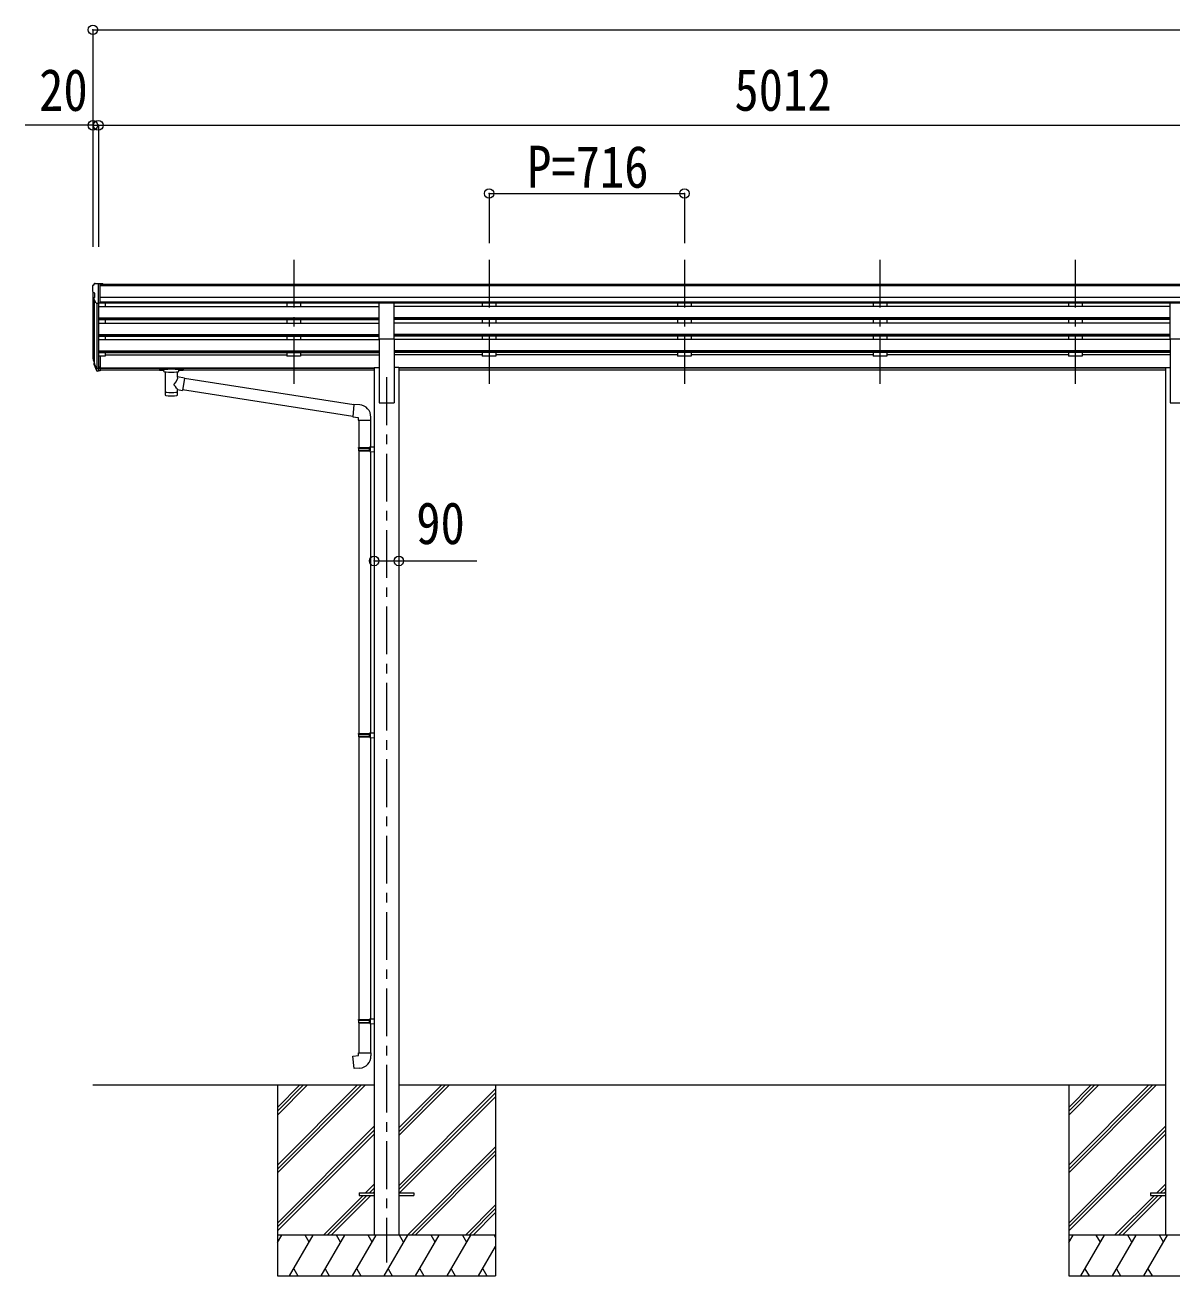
# Model space of a CAD drawing. Units: millimetres at full size, sheet at 1:35; some dimension numbers follow another scale. Extents: x -9837 to 9837, y -6790 to 6790.
# Drawn here: x -2474 to 1729, y -4436 to 149 of the extents above; entities that cross this region are included whole.
import ezdxf
from ezdxf.enums import TextEntityAlignment as Align

# ---------------------------------------------------------------- set-up
doc = ezdxf.new("R2010")
doc.units = ezdxf.units.MM
doc.header["$LTSCALE"] = 35
doc.header["$PDMODE"] = 32
doc.header["$PDSIZE"] = 35
doc.linetypes.add('CHAIN1', pattern=[8, 5, -1, 1, -1])
for name, color, linetype, lineweight in [('0-0_0', 7, 'Continuous', 9), ('0-1_本体', 5, 'CHAIN1', 9), ('0-3_ELV2', 4, 'Continuous', 9), ('0-6_OTH_LINE', 6, 'Continuous', 9), ('0-9_OUTLINE', 7, 'Continuous', 9)]:
    doc.layers.add(name, color=color, linetype=linetype, lineweight=lineweight)
doc.styles.add('ＭＳ ゴシック', font='')
doc.styles.get('ＭＳ ゴシック').set_extended_font_data('MS Gothic')

msp = doc.modelspace()

# ---------------------------------------------------------------- linework, layer by layer
at = {"layer": '0-0_0'}
for p, q in [((-2225.46, -3736.01), (-1194.66, -3736.01)), ((-1549.46, -3736.01), (-1549.46, -4436.01)), ((-1549.46, -4030.18), (-1255.28, -3736.01)), ((-1549.46, -4044.32), (-1241.14, -3736.01)), ((-1549.46, -4058.47), (-1227, -3736.01)), ((-1549.46, -3846.34), (-1439.13, -3736.01)), ((-1549.46, -3832.19), (-1453.27, -3736.01)), ((-1549.46, -3818.05), (-1467.42, -3736.01)), ((-1104.26, -3736.01), (1705.34, -3736.01)), ((-1104.26, -3921.64), (-918.63, -3736.01)), ((-1104.26, -3907.49), (-932.77, -3736.01)), ((-1104.26, -3893.35), (-946.92, -3736.01)), ((-1104.26, -4105.48), (-749.46, -3750.69)), ((-749.46, -3736.01), (-749.46, -4436.01)), ((1350.54, -3736.01), (1350.54, -4436.01)), ((1350.54, -4030.18), (1644.72, -3736.01)), ((1350.54, -4044.32), (1658.86, -3736.01)), ((1350.54, -4058.47), (1673, -3736.01)), ((1350.54, -3846.34), (1460.87, -3736.01)), ((1350.54, -3832.19), (1446.73, -3736.01)), ((1350.54, -3818.05), (1432.58, -3736.01)), ((-1104.26, -4119.62), (-749.46, -3764.83)), ((-1102, -4131.51), (-749.46, -3778.97)), ((-1549.46, -4242.31), (-1194.66, -3887.52)), ((1350.54, -4242.31), (1705.34, -3887.52)), ((-1549.46, -4256.46), (-1194.66, -3901.66)), ((-1549.46, -4270.6), (-1194.66, -3915.8)), ((1350.54, -4256.46), (1705.34, -3901.66)), ((1350.54, -4270.6), (1705.34, -3915.8)), ((-1072.65, -4286.01), (-749.46, -3962.82)), ((-1058.51, -4286.01), (-749.46, -3976.96)), ((-1044.37, -4286.01), (-749.46, -3991.1)), ((-1226.52, -4131.51), (-1194.66, -4099.65)), ((-1212.38, -4131.51), (-1194.66, -4113.79)), ((1673.48, -4131.51), (1705.34, -4099.65)), ((1687.62, -4131.51), (1705.34, -4113.79)), ((-1381.02, -4286.01), (-1235.52, -4140.51)), ((-1366.88, -4286.01), (-1221.38, -4140.51)), ((-1352.74, -4286.01), (-1207.24, -4140.51)), ((-1198.24, -4131.51), (-1194.66, -4127.93)), ((1518.98, -4286.01), (1664.48, -4140.51)), ((1533.12, -4286.01), (1678.62, -4140.51)), ((1547.26, -4286.01), (1692.76, -4140.51)), ((1701.76, -4131.51), (1705.34, -4127.93)), ((-860.52, -4286.01), (-749.46, -4174.95)), ((-846.38, -4286.01), (-749.46, -4189.09)), ((-832.24, -4286.01), (-749.46, -4203.23)), ((-749.46, -4286.01), (-1549.46, -4286.01)), ((-1549.46, -4313.51), (-1533.58, -4286.01)), ((-1504.72, -4436.01), (-1418.11, -4286.01)), ((-1433.11, -4311.99), (-1448.11, -4286)), ((-1389.25, -4436), (-1302.64, -4286.01)), ((-1317.64, -4311.99), (-1332.65, -4286.01)), ((-1273.78, -4436.01), (-1187.17, -4286.01)), ((-1202.17, -4311.99), (-1217.18, -4286.01)), ((-1158.31, -4436.01), (-1071.7, -4286.01)), ((-1086.7, -4311.99), (-1101.7, -4286)), ((-1042.84, -4436.01), (-956.23, -4286.01)), ((-971.23, -4311.99), (-986.23, -4286.01)), ((-927.37, -4436.01), (-840.76, -4286.01)), ((-870.76, -4286.01), (-855.76, -4311.99)), ((-755.29, -4286.01), (-749.46, -4296.11)), ((2150.54, -4286.01), (1350.54, -4286.01)), ((1350.54, -4313.51), (1366.42, -4286.01)), ((1395.28, -4436.01), (1481.89, -4286.01)), ((1466.89, -4311.99), (1451.89, -4286)), ((1510.75, -4436), (1597.36, -4286.01)), ((1582.36, -4311.99), (1567.35, -4286.01)), ((1626.22, -4436.01), (1712.83, -4286.01)), ((1697.83, -4311.99), (1682.82, -4286.01)), ((-811.9, -4436.01), (-749.46, -4327.87)), ((-1549.46, -4436.01), (-749.46, -4436.01)), ((-1489.72, -4410.03), (-1474.72, -4436.01)), ((-1374.25, -4410.03), (-1359.25, -4436)), ((-1258.78, -4410.02), (-1243.78, -4436.01)), ((-1143.31, -4410.03), (-1128.31, -4436.01)), ((-1027.84, -4410.03), (-1012.84, -4436.01)), ((-912.37, -4410.03), (-897.37, -4436.01)), ((-796.9, -4410.03), (-781.9, -4436.01)), ((1350.54, -4436.01), (2150.54, -4436.01)), ((1410.28, -4410.03), (1425.28, -4436.01)), ((1525.75, -4410.03), (1540.75, -4436)), ((1641.22, -4410.02), (1656.22, -4436.01))]:
    msp.add_line(p, q, dxfattribs=at)
at = {"layer": '0-1_本体'}
for p, q in [((-1489.46, -711.6), (-1489.46, -1189.12)), ((-773.46, -711.6), (-773.46, -1189.12)), ((-57.46, -711.6), (-57.46, -1189.12)), ((658.54, -711.6), (658.54, -1189.12)), ((1374.54, -711.6), (1374.54, -1189.12)), ((-1149.46, -1142.44), (-1149.46, -4386.01))]:
    msp.add_line(p, q, dxfattribs=at)
at = {"layer": '0-3_ELV2'}
for p, q in [((-2227.46, -808.5), (-2227.46, -809.13)), ((-2220.55, -799.69), (-2224.62, -805.5)), ((-2217.46, -799.13), (-2219.79, -799.27)), ((-2217.46, -799.13), (-2198.96, -799.13)), ((-2205.46, -872.11), (-2205.46, -799.13)), ((-2198.96, -799.13), (-2188.96, -799.21)), ((-2198.96, -871.11), (-2198.96, -799.13)), ((-2198.96, -800.73), (2790.04, -800.73)), ((-2198.96, -805.95), (2790.04, -805.95)), ((-2188.96, -800.73), (-2188.96, -799.21)), ((-2225.46, -829.7), (-2225.46, -1064.37)), ((-2224.93, -830.31), (-2219.61, -833.38)), ((-2213.09, -870.3), (-2222.09, -854.7)), ((-2220.49, -857.47), (-2220.49, -1091.07)), ((-2219.46, -833.64), (-2219.46, -849.91)), ((2800.04, -849.48), (-2198.96, -849.48)), ((2800.04, -867.33), (-2198.96, -867.33)), ((-1176.96, -870.58), (-2198.96, -870.58)), ((-2180.46, -870.58), (-2180.46, -883.09)), ((-1514.46, -870.58), (-1514.46, -883.09)), ((-1464.46, -870.58), (-1464.46, -882.99)), ((-1176.96, -1001.55), (-1176.96, -869.76)), ((-1176.96, -869.76), (-1121.96, -869.76)), ((-1121.96, -1001.55), (-1121.96, -869.76)), ((1723.04, -870.58), (-1121.96, -870.58)), ((-798.46, -870.58), (-798.46, -883.09)), ((-748.46, -870.58), (-748.46, -882.99)), ((-82.46, -870.58), (-82.46, -883.09)), ((-32.46, -870.58), (-32.46, -882.99)), ((633.54, -870.58), (633.54, -883.09)), ((683.54, -870.58), (683.54, -882.99)), ((1349.54, -870.58), (1349.54, -883.09)), ((1399.54, -870.58), (1399.54, -882.99)), ((1723.04, -1001.55), (1723.04, -869.76)), ((1723.04, -869.76), (1778.04, -869.76)), ((-2211.46, -871.63), (-2211.47, -1109.51)), ((-2205.46, -872.11), (-2210.67, -871.79)), ((-2198.96, -871.11), (-2205.46, -871.11)), ((-2205.46, -872.11), (-2205.46, -1064.73)), ((-2205.46, -883.09), (-1176.96, -883.09)), ((1723.04, -883.09), (-1121.96, -883.09)), ((-2205.46, -924.96), (-1176.96, -924.96)), ((-2205.46, -926.46), (-1176.96, -926.46)), ((-2205.46, -930.78), (-1176.96, -930.78)), ((-2205.46, -943.63), (-1176.96, -943.63)), ((-2180.46, -930.78), (-2180.46, -943.63)), ((-1514.46, -930.78), (-1514.46, -943.63)), ((-1464.46, -930.78), (-1464.46, -943.63)), ((1723.04, -924.96), (-1121.96, -924.96)), ((1723.04, -926.46), (-1121.96, -926.46)), ((1723.04, -930.78), (-1121.96, -930.78)), ((1723.04, -943.63), (-1121.96, -943.63)), ((-798.46, -930.78), (-798.46, -943.63)), ((-748.46, -930.78), (-748.46, -943.63)), ((-82.46, -930.78), (-82.46, -943.63)), ((-32.46, -930.78), (-32.46, -943.63)), ((633.54, -930.78), (633.54, -943.63)), ((683.54, -930.78), (683.54, -943.63)), ((1349.54, -930.78), (1349.54, -943.63)), ((1399.54, -930.78), (1399.54, -943.63)), ((-2205.46, -985.51), (-1176.96, -985.51)), ((-2205.46, -987.01), (-1176.96, -987.01)), ((-2205.46, -991.32), (-1176.96, -991.32)), ((-2205.46, -1004.18), (-1176.96, -1004.18)), ((-2180.46, -991.32), (-2180.46, -1004.18)), ((-1514.46, -991.32), (-1514.46, -1004.08)), ((-1464.46, -991.32), (-1464.46, -1004.18)), ((-1176.96, -1001.55), (-1176.96, -1236.01)), ((-1176.96, -1001.55), (-1121.96, -1001.55)), ((1723.04, -985.51), (-1121.96, -985.51)), ((1723.04, -987.01), (-1121.96, -987.01)), ((1723.04, -991.32), (-1121.96, -991.32)), ((-1121.96, -1001.55), (-1121.96, -1236.01)), ((1723.04, -1004.18), (-1121.96, -1004.18)), ((-798.46, -991.32), (-798.46, -1004.08)), ((-748.46, -991.32), (-748.46, -1004.18)), ((-82.46, -991.32), (-82.46, -1004.08)), ((-32.46, -991.32), (-32.46, -1004.18)), ((633.54, -991.32), (633.54, -1004.08)), ((683.54, -991.32), (683.54, -1004.18)), ((1349.54, -991.32), (1349.54, -1004.08)), ((1399.54, -991.32), (1399.54, -1004.18)), ((1723.04, -1001.55), (1723.04, -1236.01)), ((1723.04, -1001.55), (1778.04, -1001.55)), ((-2205.46, -1046.06), (-1176.96, -1046.06)), ((-2205.46, -1047.56), (-1176.96, -1047.56)), ((-2205.46, -1051.87), (-1176.96, -1051.87)), ((-2180.46, -1051.87), (-2180.46, -1065.36)), ((-1514.46, -1051.87), (-1514.46, -1065.36)), ((-1464.46, -1051.87), (-1464.46, -1065.36)), ((1723.04, -1046.06), (-1121.96, -1046.06)), ((1723.04, -1047.56), (-1121.96, -1047.56)), ((1723.04, -1051.87), (-1121.96, -1051.87)), ((-798.46, -1051.87), (-798.46, -1065.36)), ((-748.46, -1051.87), (-748.46, -1065.36)), ((-82.46, -1051.87), (-82.46, -1065.36)), ((-32.46, -1051.87), (-32.46, -1065.36)), ((633.54, -1051.87), (633.54, -1065.36)), ((683.54, -1051.87), (683.54, -1065.36)), ((1349.54, -1051.87), (1349.54, -1065.36)), ((1399.54, -1051.87), (1399.54, -1065.36)), ((-2224.37, -1078.92), (-2220.49, -1086.87)), ((-2223.76, -1077.54), (-2220.49, -1084.61)), ((-2222.05, -1090.19), (-2221.71, -1094.6)), ((-2221.71, -1094.6), (-2212.91, -1118.15)), ((-2221.1, -1094.04), (-2212.91, -1110.21)), ((-2211.9, -1109.08), (-2219.65, -1093.68)), ((-2205.46, -1064.73), (-2205.46, -1119.5)), ((-2198.96, -1064.73), (-2205.46, -1064.73)), ((-2198.96, -1064.73), (-2198.96, -1118.76)), ((-2180.46, -1065.36), (-2198.96, -1065.36)), ((-2180.46, -1060.42), (-1514.46, -1060.42)), ((-1464.46, -1065.36), (-1514.46, -1065.36)), ((-1464.46, -1060.42), (-1176.96, -1060.42)), ((-798.46, -1060.42), (-1121.96, -1060.42)), ((-748.46, -1065.36), (-798.46, -1065.36)), ((-82.46, -1060.42), (-748.46, -1060.42)), ((-32.46, -1065.36), (-82.46, -1065.36)), ((633.54, -1060.42), (-32.46, -1060.42)), ((683.54, -1065.36), (633.54, -1065.36)), ((1349.54, -1060.42), (683.54, -1060.42)), ((1399.54, -1065.36), (1349.54, -1065.36)), ((1723.04, -1060.42), (1399.54, -1060.42)), ((-2205.46, -1109.76), (-2210.6, -1109.76)), ((-2205.46, -1111.57), (-2210.31, -1111.57)), ((-2205.46, -1119.5), (-2210.31, -1119.5)), ((-2198.96, -1104.86), (-2205.46, -1104.86)), ((-2198.96, -1109.74), (-2205.46, -1109.74)), ((-2198.96, -1118.76), (-2205.46, -1118.76)), ((-2198.96, -1107.43), (-1194.66, -1107.43)), ((-2198.96, -1108.83), (-1194.66, -1108.83)), ((-1964.96, -1116.52), (-2198.96, -1116.52)), ((-1194.66, -1116.52), (-1910.96, -1116.52)), ((-1194.66, -1107.01), (-1194.66, -4286.01)), ((-1194.66, -1107.01), (-1176.96, -1107.01)), ((-1104.26, -1107.01), (-1121.96, -1107.01)), ((-1104.26, -1107.01), (-1104.26, -4286.01)), ((1705.34, -1107.43), (-1104.26, -1107.43)), ((1705.34, -1108.83), (-1104.26, -1108.83)), ((1705.34, -1116.52), (-1104.26, -1116.52)), ((1705.34, -1107.01), (1705.34, -4286.01)), ((1705.34, -1107.01), (1723.04, -1107.01)), ((-1176.96, -1236.01), (-1121.96, -1236.01)), ((1723.04, -1236.01), (1778.04, -1236.01)), ((-1249.46, -4131.51), (-1249.46, -4140.51)), ((-1249.46, -4131.51), (-1194.66, -4131.51)), ((-1249.46, -4140.51), (-1194.66, -4140.51)), ((-1104.26, -4131.51), (-1049.46, -4131.51)), ((-1104.26, -4140.51), (-1049.46, -4140.51)), ((-1049.46, -4131.51), (-1049.46, -4140.51)), ((1650.54, -4131.51), (1650.54, -4140.51)), ((1650.54, -4131.51), (1705.34, -4131.51)), ((1650.54, -4140.51), (1705.34, -4140.51))]:
    msp.add_line(p, q, dxfattribs=at)
for centre, radius, start, end in [((-2224.46, -808.5), 3, 93, 180), ((-2025.46, -809.13), 202, 180, 184.94904), ((-2219.73, -800.27), 1, 93.5, 145), ((-2220.56, -825.94), 6.18, 185.7035, 224.99897), ((-2219.49, -853.2), 3, 94.7167, 210), ((-2219.76, -849.91), 0.3, 274.7167, 0), ((-2219.76, -833.64), 0.3, 0, 60), ((-2210.49, -868.8), 3, 210, 266.5), ((-2196.28, -1069.8), 29.53, 186.50806, 197.98144), ((-2194.88, -1068.04), 30.41, 187.1552, 198.19734)]:
    msp.add_arc(centre, radius, start, end, dxfattribs=at)
for centre, major_axis, ratio, start_param, end_param in [((-2136.81, -1070.24), (-89.06, 1.43), 0.57596, 6.1962358, 6.3678173), ((-2137.6, -1063.56), (87.93, 4.42), 0.541684, 3.0659337, 3.2228513), ((-2220.75, -1090.19), (1.3, 0), 0.90356, 1.3700892, 3.347195), ((-2134.83, -1074), (-89.07, 0), 0.90356, 0.2056023, 0.2515348), ((-2135.54, -1070.14), (-88.05, 0), 0.90356, 0.2662965, 0.3003836), ((-2210.31, -1108.86), (-3, 0), 0.90356, 0.5235988, 1.5707963), ((-2210.31, -1116.79), (3, 0), 0.90356, 3.6651914, 4.712389), ((-2210.6, -1108.41), (-1.5, 0), 0.90356, 0.5235988, 1.5707963)]:
    msp.add_ellipse(centre, major_axis=major_axis, ratio=ratio, start_param=start_param, end_param=end_param, dxfattribs=at)
at = {"layer": '0-6_OTH_LINE'}
for p, q in [((-2225.46, 131.05), (-2225.46, -661.6)), ((-2225.46, 131.05), (7838.54, 131.05)), ((-2225.46, -218.95), (-2225.46, -664.36)), ((-2225.46, -218.95), (-2205.46, -218.95)), ((-2205.46, -218.95), (-2205.46, -664.36)), ((-2205.46, -218.95), (2806.54, -218.95)), ((-773.46, -468.95), (-773.46, -651.41)), ((-773.46, -468.95), (-57.46, -468.95)), ((-57.46, -468.95), (-57.46, -651.41)), ((-1194.66, -1815.56), (-1104.26, -1815.56))]:
    msp.add_line(p, q, dxfattribs=at)
at = {"layer": '0-6_OTH_LINE', "lineweight": 18}
for p, q in [((-2225.46, -218.95), (-2474.3, -218.95)), ((-1104.26, -1815.56), (-818.81, -1815.56))]:
    msp.add_line(p, q, dxfattribs=at)
at = {"layer": '0-6_OTH_LINE'}
for p in [(-2225.46, 131.05), (-2225.46, -218.95), (-2205.46, -218.95), (-773.46, -468.95), (-57.46, -468.95), (-1194.66, -1815.56), (-1104.26, -1815.56)]:
    msp.add_point(p, dxfattribs=at)
at = {"layer": '0-9_OUTLINE'}
for p, q in [((-1981.46, -1109.61), (-1981.46, -1115.36)), ((-1979.46, -1108.94), (-1896.46, -1108.94)), ((-1979.46, -1111.12), (-1896.46, -1111.12)), ((-1979.46, -1116.03), (-1964.96, -1116.03)), ((-1964.96, -1121.67), (-1964.96, -1115.13)), ((-1960.86, -1122.59), (-1960.88, -1208.03)), ((-1889.84, -1145.24), (-1915.07, -1141.33)), ((-1915.06, -1141.34), (-1915.06, -1122.59)), ((-1910.96, -1121.67), (-1910.96, -1115.13)), ((-1910.96, -1116.03), (-1896.46, -1116.03)), ((-1889.84, -1145.24), (-1896.87, -1190.5)), ((-1894.46, -1109.61), (-1894.46, -1115.36)), ((-1915.05, -1208.03), (-1915.07, -1187.37)), ((-1915.07, -1187.68), (-1896.87, -1190.5)), ((-1272.52, -1285.58), (-1896.6, -1188.76)), ((-1268.85, -1243.65), (-1890.16, -1147.26)), ((-1247.85, -1243.61), (-1268.69, -1241.78)), ((-1252.77, -1299.35), (-1206.77, -1299.35)), ((-1250.66, -1299.35), (-1250.66, -1400.07)), ((-1208.66, -1299.35), (-1208.66, -1397.51)), ((-1206.77, -1299.35), (-1206.77, -1288.43)), ((-1252.66, -1402.07), (-1251.66, -1400.07)), ((-1252.66, -1402.07), (-1208.66, -1402.07)), ((-1252.66, -1402.07), (-1252.66, -1410.07)), ((-1252.66, -1410.07), (-1208.66, -1410.07)), ((-1252.66, -1410.07), (-1251.66, -1412.07)), ((-1251.66, -1400.07), (-1208.66, -1400.07)), ((-1251.66, -1412.07), (-1208.66, -1412.07)), ((-1250.66, -1412.07), (-1250.66, -2448.26)), ((-1213.14, -1402.07), (-1213.57, -1400.07)), ((-1210.66, -1397.57), (-1194.66, -1397.1)), ((-1210.66, -1399.57), (-1210.66, -1397.57)), ((-1210.66, -1399.57), (-1208.66, -1399.57)), ((-1210.66, -1414.57), (-1210.66, -1412.57)), ((-1210.66, -1414.57), (-1194.66, -1415.04)), ((-1208.66, -1414.63), (-1208.66, -2445.7)), ((-1194.66, -1397.1), (-1194.66, -1415.04)), ((-1252.66, -2450.26), (-1251.66, -2448.26)), ((-1252.66, -2450.26), (-1208.66, -2450.26)), ((-1252.66, -2450.26), (-1252.66, -2458.26)), ((-1252.66, -2458.26), (-1208.66, -2458.26)), ((-1252.66, -2458.26), (-1251.66, -2460.26)), ((-1251.66, -2448.26), (-1208.66, -2448.26)), ((-1251.66, -2460.26), (-1208.66, -2460.26)), ((-1250.66, -2460.26), (-1250.66, -3496.45)), ((-1213.14, -2450.26), (-1213.57, -2448.26)), ((-1210.66, -2445.76), (-1194.66, -2445.29)), ((-1210.66, -2447.76), (-1210.66, -2445.76)), ((-1210.66, -2447.76), (-1208.66, -2447.76)), ((-1210.66, -2462.76), (-1210.66, -2460.76)), ((-1210.66, -2462.76), (-1194.66, -2463.23)), ((-1208.66, -2462.82), (-1208.66, -3493.89)), ((-1194.66, -2445.29), (-1194.66, -2463.23)), ((-1252.66, -3498.45), (-1251.66, -3496.45)), ((-1252.66, -3498.45), (-1208.66, -3498.45)), ((-1252.66, -3498.45), (-1252.66, -3506.45)), ((-1252.66, -3506.45), (-1208.66, -3506.45)), ((-1252.66, -3506.45), (-1251.66, -3508.45)), ((-1251.66, -3496.45), (-1208.66, -3496.45)), ((-1251.66, -3508.45), (-1208.66, -3508.45)), ((-1250.66, -3508.45), (-1250.66, -3618.45)), ((-1213.14, -3498.45), (-1213.57, -3496.45)), ((-1210.66, -3493.95), (-1194.66, -3493.48)), ((-1210.66, -3495.95), (-1210.66, -3493.95)), ((-1210.66, -3495.95), (-1208.66, -3495.95)), ((-1210.66, -3510.95), (-1210.66, -3508.95)), ((-1210.66, -3510.95), (-1194.66, -3511.42)), ((-1208.66, -3511.01), (-1208.66, -3618.45)), ((-1194.66, -3493.48), (-1194.66, -3511.42)), ((-1252.66, -3618.45), (-1206.66, -3618.45)), ((-1252.66, -3628.45), (-1252.66, -3618.45)), ((-1206.66, -3618.45), (-1206.66, -3629.37))]:
    msp.add_line(p, q, dxfattribs=at)
for points in [[(-1981.46, -1109.61), (-1981.42, -1109.41), (-1981.34, -1109.27), (-1981.24, -1109.18), (-1981.14, -1109.12), (-1981.02, -1109.07), (-1980.73, -1109.01), (-1980.24, -1108.97), (-1979.7, -1108.94), (-1979.46, -1108.94)], [(-1981.46, -1115.36), (-1981.42, -1115.56), (-1981.34, -1115.7), (-1981.24, -1115.79), (-1981.14, -1115.85), (-1981.02, -1115.9), (-1980.73, -1115.96), (-1980.24, -1116.01), (-1979.7, -1116.03), (-1979.46, -1116.03)], [(-1896.46, -1108.94), (-1896.11, -1108.95), (-1895.58, -1108.97), (-1895.13, -1109.02), (-1894.83, -1109.1), (-1894.66, -1109.2), (-1894.54, -1109.34), (-1894.47, -1109.52), (-1894.46, -1109.61)], [(-1896.46, -1116.03), (-1896.11, -1116.02), (-1895.58, -1116), (-1895.13, -1115.95), (-1894.83, -1115.87), (-1894.66, -1115.77), (-1894.54, -1115.63), (-1894.47, -1115.45), (-1894.46, -1115.36)], [(-1268.69, -1241.78), (-1272.7, -1287.61), (-1252.77, -1289.35), (-1252.77, -1299.35)], [(-1213.14, -1402.07), (-1213.14, -1410.07), (-1213.57, -1412.07)], [(-1210.66, -1412.57), (-1208.66, -1412.57), (-1208.66, -1399.57)], [(-1213.14, -2450.26), (-1213.14, -2458.26), (-1213.57, -2460.26)], [(-1210.66, -2460.76), (-1208.66, -2460.76), (-1208.66, -2447.76)], [(-1213.14, -3498.45), (-1213.14, -3506.45), (-1213.57, -3508.45)], [(-1210.66, -3508.95), (-1208.66, -3508.95), (-1208.66, -3495.95)], [(-1247.74, -3674.19), (-1268.58, -3676.02), (-1272.59, -3630.19), (-1252.66, -3628.45)]]:
    msp.add_lwpolyline(points, dxfattribs=at)
for centre, start, end in [((-1251.77, -1288.43), 0, 85), ((-1251.66, -3629.37), 275, 0)]:
    msp.add_arc(centre, 45, start, end, dxfattribs=at)
for centre, major_axis, ratio, start_param, end_param in [((-1979.46, -1111.34), (2, 0), 0.109601, 3.1415927, 4.712389), ((-1937.96, -1121.59), (27.06, 0), 0.069685, 3.1415927, 6.2831853), ((-1937.96, -1115.13), (27, 0), 0.070066, 6.2831853, 9.424778), ((-1937.97, -1167.87), (-22.81, -26.62), 0.234429, 1.6855472, 3.1268519), ((-1926.96, -1119.11), (16, 0), 0.361356, 6.2636979, 6.2831853), ((-1896.46, -1111.34), (2, 0), 0.109601, 4.712389, 6.2831853), ((-1935.41, -1165.23), (20.32, -22.25), 0.045535, 0.0389954, 1.3075346), ((-1937.96, -1208.03), (22.92, 0), 0.101955, 3.1415499, 6.2833984), ((-1937.96, -1195.59), (22.91, 0), 0.122865, 3.1415927, 6.2831853)]:
    msp.add_ellipse(centre, major_axis=major_axis, ratio=ratio, start_param=start_param, end_param=end_param, dxfattribs=at)

# ---------------------------------------------------------------- texts
at = {"layer": '0-6_OTH_LINE', "color": 7, "style": 'ＭＳ ゴシック', "width": 0.85}
for s, p in [('20', (-2422.55, -212.39)), ('5012', (125.54, -211.95)), ('P=716', (-634.21, -493.95)), ('90', (-1040.53, -1799.96))]:
    msp.add_text(s, height=154, dxfattribs=at).set_placement(p, align=Align.BOTTOM_LEFT)

doc.saveas('drawing.dxf')
